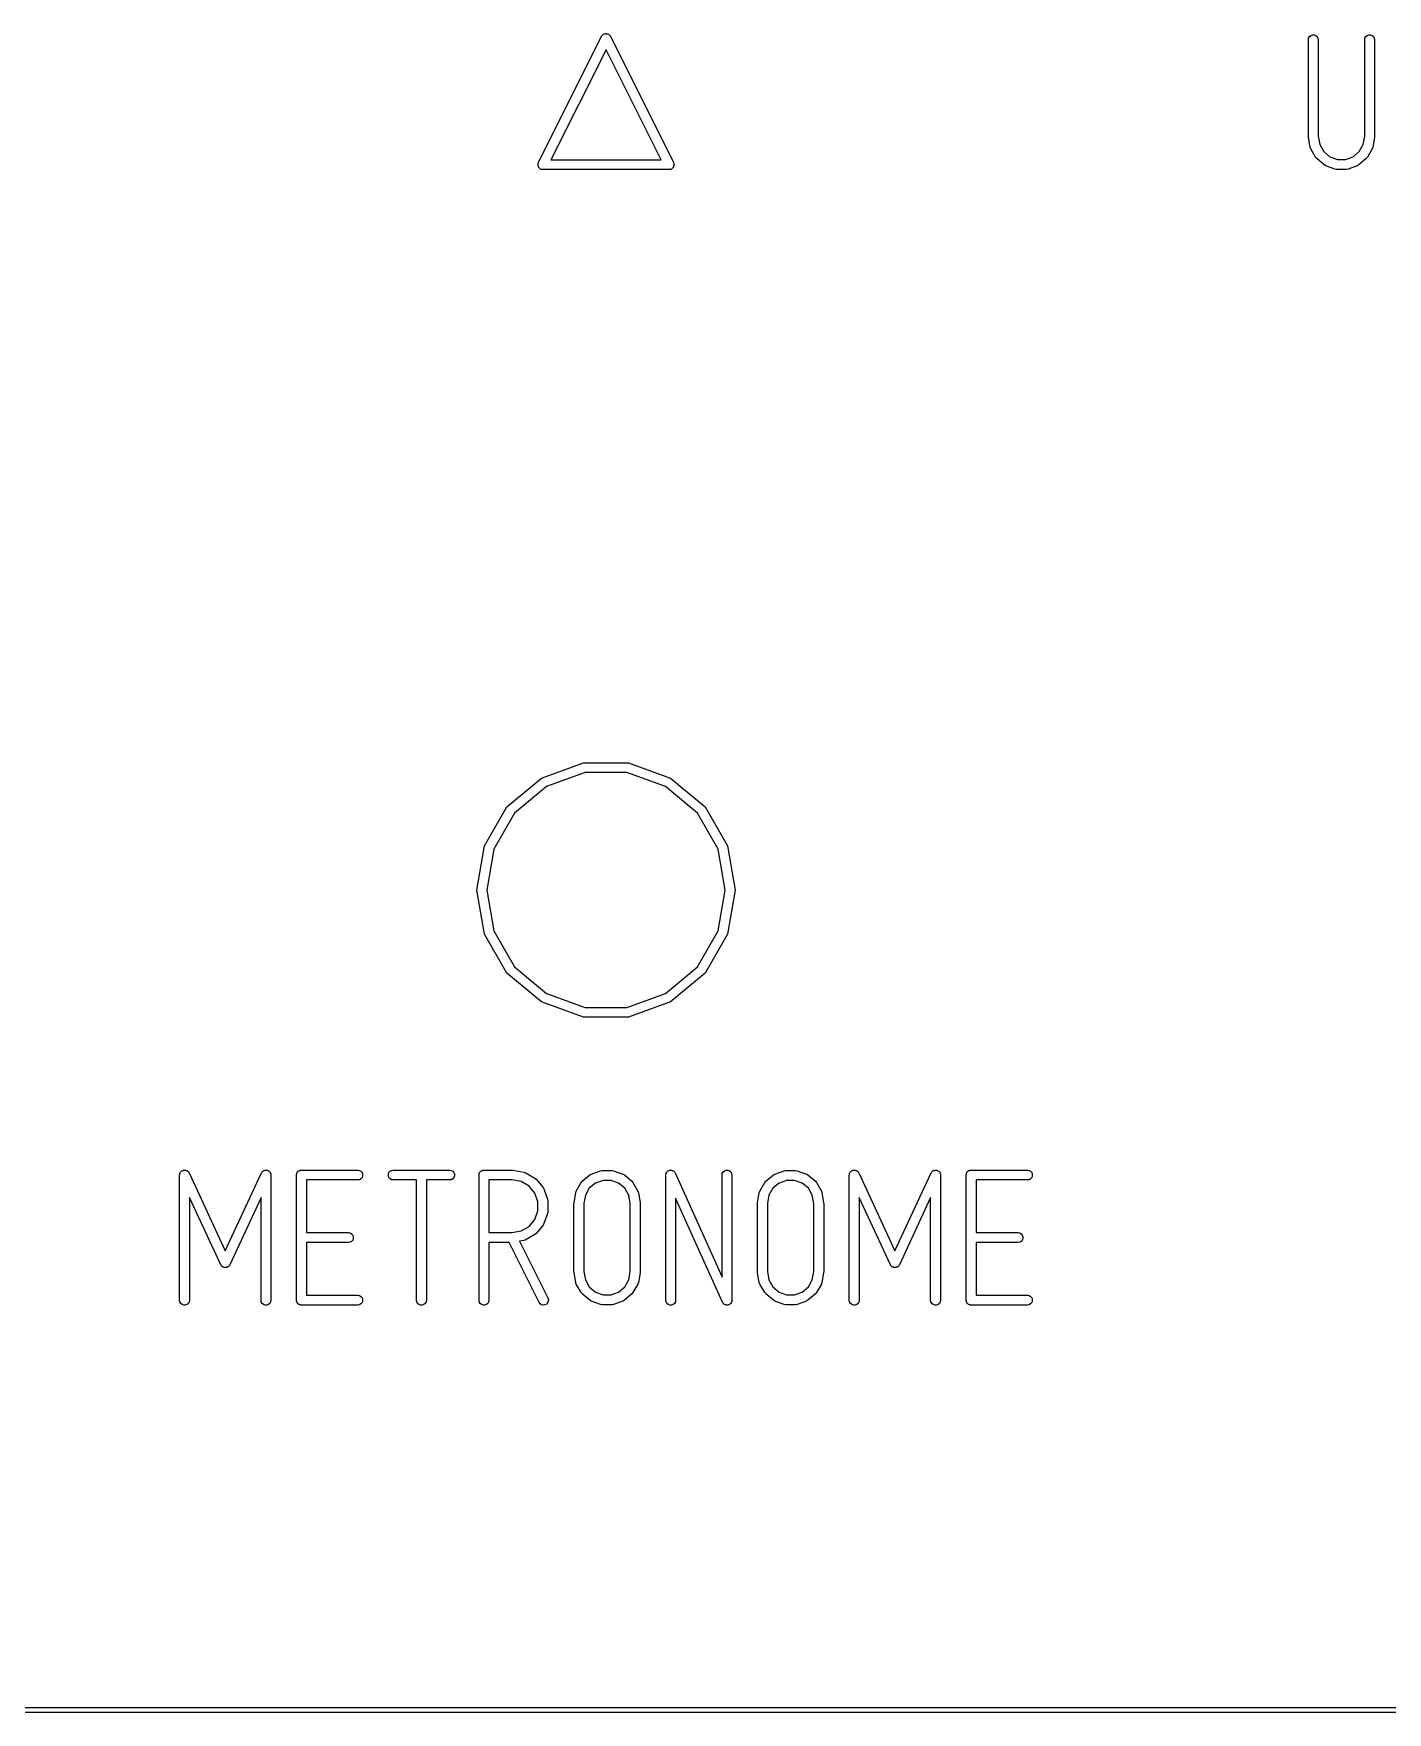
# Model space of a CAD drawing. Extents: x 10 to 493, y -203 to -71.
# Drawn here: x 328.83 to 356.09, y -203.25 to -169.44 of the extents above; entities that cross this region are included whole.
import ezdxf

# ---------------------------------------------------------------- set-up
doc = ezdxf.new("R2010")
doc.units = 0
doc.header["$MEASUREMENT"] = 0
doc.layers.add('BLACK', color=7, linetype='CONTINUOUS')

msp = doc.modelspace()

# ---------------------------------------------------------------- linework, layer by layer
at = {"layer": 'Black'}
for p, q in [((339.001, -172.04), (340.271, -169.5)), ((340.271, -169.5), (340.274, -169.495)), ((340.274, -169.495), (340.277, -169.49)), ((340.277, -169.49), (340.284, -169.482)), ((340.284, -169.482), (340.291, -169.472)), ((340.291, -169.472), (340.296, -169.469)), ((340.296, -169.469), (340.3, -169.465)), ((340.3, -169.465), (340.311, -169.46)), ((340.311, -169.46), (340.32, -169.453)), ((340.32, -169.453), (340.326, -169.452)), ((340.326, -169.452), (340.331, -169.449)), ((340.331, -169.449), (340.343, -169.448)), ((340.343, -169.448), (340.354, -169.445)), ((340.354, -169.445), (340.36, -169.446)), ((340.36, -169.446), (340.366, -169.445)), ((340.366, -169.445), (340.377, -169.448)), ((340.377, -169.448), (340.389, -169.449)), ((340.389, -169.449), (340.394, -169.452)), ((340.394, -169.452), (340.4, -169.453)), ((340.4, -169.453), (340.409, -169.46)), ((340.409, -169.46), (340.42, -169.465)), ((340.42, -169.465), (340.424, -169.469)), ((340.424, -169.469), (340.429, -169.472)), ((340.429, -169.472), (340.436, -169.482)), ((340.436, -169.482), (340.443, -169.49)), ((340.443, -169.49), (340.446, -169.495)), ((340.446, -169.495), (340.449, -169.5)), ((340.449, -169.5), (341.719, -172.04)), ((354.501, -169.569), (354.507, -169.535)), ((354.501, -171.522), (354.501, -169.569)), ((354.507, -169.535), (354.524, -169.505)), ((354.524, -169.505), (354.551, -169.482)), ((354.551, -169.482), (354.584, -169.471)), ((354.584, -169.471), (354.618, -169.471)), ((354.618, -169.471), (354.651, -169.482)), ((354.651, -169.482), (354.678, -169.505)), ((354.678, -169.505), (354.695, -169.535)), ((354.695, -169.535), (354.701, -169.569)), ((354.701, -169.569), (354.701, -171.513)), ((355.635, -169.569), (355.641, -169.535)), ((355.635, -171.513), (355.635, -169.569)), ((355.641, -169.535), (355.658, -169.505)), ((355.658, -169.505), (355.685, -169.482)), ((355.685, -169.482), (355.718, -169.471)), ((355.718, -169.471), (355.752, -169.471)), ((355.752, -169.471), (355.785, -169.482)), ((355.785, -169.482), (355.812, -169.505)), ((355.812, -169.505), (355.829, -169.535)), ((355.829, -169.535), (355.835, -169.569)), ((355.835, -169.569), (355.835, -171.522)), ((340.36, -169.769), (339.252, -171.985)), ((341.468, -171.985), (340.36, -169.769)), ((354.503, -171.531), (354.501, -171.522)), ((354.503, -171.539), (354.503, -171.531)), ((354.537, -171.733), (354.503, -171.539)), ((354.701, -171.513), (354.731, -171.681)), ((354.731, -171.681), (354.811, -171.821)), ((355.525, -171.821), (355.605, -171.681)), ((355.605, -171.681), (355.635, -171.513)), ((355.833, -171.539), (355.799, -171.733)), ((355.835, -171.522), (355.833, -171.531)), ((355.833, -171.531), (355.833, -171.539)), ((338.992, -172.068), (338.996, -172.054)), ((338.996, -172.054), (339.001, -172.04)), ((339.252, -171.985), (341.468, -171.985)), ((341.719, -172.04), (341.724, -172.054)), ((341.724, -172.054), (341.728, -172.068)), ((354.549, -171.766), (354.537, -171.733)), ((354.647, -171.936), (354.549, -171.766)), ((354.655, -171.945), (354.647, -171.936)), ((354.669, -171.963), (354.655, -171.945)), ((354.82, -172.09), (354.669, -171.963)), ((354.811, -171.821), (354.935, -171.925)), ((354.935, -171.925), (355.087, -171.98)), ((355.087, -171.98), (355.249, -171.98)), ((355.249, -171.98), (355.401, -171.925)), ((355.401, -171.925), (355.525, -171.821)), ((355.667, -171.963), (355.516, -172.09)), ((355.672, -171.957), (355.667, -171.963)), ((355.689, -171.936), (355.672, -171.957)), ((355.787, -171.766), (355.689, -171.936)), ((355.799, -171.733), (355.787, -171.766)), ((338.991, -172.074), (338.992, -172.071)), ((338.992, -172.088), (338.991, -172.074)), ((338.992, -172.071), (338.992, -172.068)), ((338.992, -172.102), (338.992, -172.088)), ((338.993, -172.105), (338.992, -172.102)), ((338.993, -172.108), (338.993, -172.105)), ((338.998, -172.121), (338.993, -172.108)), ((339.003, -172.135), (338.998, -172.121)), ((339.005, -172.137), (339.003, -172.135)), ((339.007, -172.14), (339.005, -172.137)), ((339.016, -172.151), (339.007, -172.14)), ((339.026, -172.162), (339.016, -172.151)), ((339.028, -172.163), (339.026, -172.162)), ((339.03, -172.165), (339.028, -172.163)), ((339.043, -172.172), (339.03, -172.165)), ((339.056, -172.179), (339.043, -172.172)), ((339.059, -172.179), (339.056, -172.179)), ((339.061, -172.181), (339.059, -172.179)), ((339.076, -172.182), (339.061, -172.181)), ((339.09, -172.185), (339.076, -172.182)), ((341.63, -172.185), (339.09, -172.185)), ((341.644, -172.182), (341.63, -172.185)), ((341.659, -172.181), (341.644, -172.182)), ((341.661, -172.179), (341.659, -172.181)), ((341.664, -172.179), (341.661, -172.179)), ((341.677, -172.172), (341.664, -172.179)), ((341.69, -172.165), (341.677, -172.172)), ((341.692, -172.163), (341.69, -172.165)), ((341.694, -172.162), (341.692, -172.163)), ((341.704, -172.151), (341.694, -172.162)), ((341.713, -172.14), (341.704, -172.151)), ((341.715, -172.137), (341.713, -172.14)), ((341.717, -172.135), (341.715, -172.137)), ((341.722, -172.121), (341.717, -172.135)), ((341.727, -172.108), (341.722, -172.121)), ((341.728, -172.102), (341.727, -172.105)), ((341.727, -172.105), (341.727, -172.108)), ((341.728, -172.068), (341.728, -172.071)), ((341.728, -172.071), (341.729, -172.074)), ((341.729, -172.074), (341.728, -172.088)), ((341.728, -172.088), (341.728, -172.102)), ((354.85, -172.107), (354.82, -172.09)), ((355.035, -172.174), (354.85, -172.107)), ((355.07, -172.18), (355.035, -172.174)), ((355.266, -172.18), (355.07, -172.18)), ((355.301, -172.174), (355.266, -172.18)), ((355.486, -172.107), (355.301, -172.174)), ((355.499, -172.099), (355.486, -172.107)), ((355.516, -172.09), (355.499, -172.099)), ((339.059, -184.436), (339.908, -184.127)), ((339.908, -184.127), (340.812, -184.127)), ((340.812, -184.127), (341.661, -184.436)), ((338.366, -185.017), (339.059, -184.436)), ((339.943, -184.324), (339.159, -184.609)), ((340.777, -184.324), (339.943, -184.324)), ((341.561, -184.609), (340.777, -184.324)), ((341.661, -184.436), (342.354, -185.017)), ((339.159, -184.609), (338.52, -185.146)), ((342.2, -185.146), (341.561, -184.609)), ((337.915, -185.8), (338.366, -185.017)), ((338.52, -185.146), (338.102, -185.868)), ((342.618, -185.868), (342.2, -185.146)), ((342.354, -185.017), (342.805, -185.8)), ((337.758, -186.69), (337.915, -185.8)), ((338.102, -185.868), (337.958, -186.69)), ((342.762, -186.69), (342.618, -185.868)), ((342.805, -185.8), (342.962, -186.69)), ((337.915, -187.58), (337.758, -186.69)), ((337.958, -186.69), (338.102, -187.512)), ((342.618, -187.512), (342.762, -186.69)), ((342.962, -186.69), (342.805, -187.58)), ((338.366, -188.363), (337.915, -187.58)), ((338.102, -187.512), (338.52, -188.234)), ((342.2, -188.234), (342.618, -187.512)), ((342.805, -187.58), (342.354, -188.363)), ((338.52, -188.234), (339.159, -188.771)), ((341.561, -188.771), (342.2, -188.234)), ((339.059, -188.944), (338.366, -188.363)), ((342.354, -188.363), (341.661, -188.944)), ((339.908, -189.253), (339.059, -188.944)), ((339.159, -188.771), (339.943, -189.056)), ((340.777, -189.056), (341.561, -188.771)), ((341.661, -188.944), (340.812, -189.253)), ((340.812, -189.253), (339.908, -189.253)), ((339.943, -189.056), (340.777, -189.056)), ((331.809, -192.356), (331.819, -192.347)), ((331.819, -192.347), (331.823, -192.345)), ((331.823, -192.345), (331.826, -192.342)), ((331.826, -192.342), (331.838, -192.338)), ((331.838, -192.338), (331.85, -192.332)), ((331.85, -192.332), (331.855, -192.332)), ((331.855, -192.332), (331.859, -192.331)), ((331.859, -192.331), (331.872, -192.331)), ((331.872, -192.331), (331.885, -192.329)), ((331.885, -192.329), (331.889, -192.331)), ((331.889, -192.331), (331.893, -192.331)), ((331.893, -192.331), (331.906, -192.335)), ((331.906, -192.335), (331.918, -192.338)), ((331.918, -192.338), (331.922, -192.341)), ((331.922, -192.341), (331.926, -192.342)), ((331.926, -192.342), (331.936, -192.351)), ((333.454, -192.351), (333.464, -192.342)), ((333.464, -192.342), (333.468, -192.341)), ((333.468, -192.341), (333.472, -192.338)), ((333.472, -192.338), (333.484, -192.335)), ((333.484, -192.335), (333.497, -192.331)), ((333.497, -192.331), (333.501, -192.331)), ((333.501, -192.331), (333.505, -192.329)), ((333.505, -192.329), (333.518, -192.331)), ((333.518, -192.331), (333.531, -192.331)), ((333.531, -192.331), (333.535, -192.332)), ((333.535, -192.332), (333.54, -192.332)), ((333.54, -192.332), (333.552, -192.338)), ((333.552, -192.338), (333.564, -192.342)), ((333.564, -192.342), (333.567, -192.345)), ((333.567, -192.345), (333.571, -192.347)), ((333.571, -192.347), (333.581, -192.356)), ((334.164, -192.352), (334.171, -192.348)), ((334.171, -192.348), (334.178, -192.342)), ((334.178, -192.342), (334.186, -192.339)), ((334.186, -192.339), (334.194, -192.335)), ((334.194, -192.335), (334.202, -192.334)), ((334.202, -192.334), (334.211, -192.331)), ((334.211, -192.331), (334.219, -192.331)), ((334.219, -192.331), (334.228, -192.329)), ((334.228, -192.329), (335.362, -192.329)), ((335.362, -192.329), (335.396, -192.335)), ((335.396, -192.335), (335.426, -192.352)), ((336.012, -192.352), (336.042, -192.335)), ((336.042, -192.335), (336.076, -192.329)), ((336.076, -192.329), (337.21, -192.329)), ((337.21, -192.329), (337.244, -192.335)), ((337.244, -192.335), (337.274, -192.352)), ((337.839, -192.352), (337.846, -192.348)), ((337.846, -192.348), (337.853, -192.342)), ((337.853, -192.342), (337.861, -192.339)), ((337.861, -192.339), (337.869, -192.335)), ((337.869, -192.335), (337.877, -192.334)), ((337.877, -192.334), (337.886, -192.331)), ((337.886, -192.331), (337.894, -192.331)), ((337.894, -192.331), (337.903, -192.329)), ((337.903, -192.329), (338.47, -192.329)), ((338.47, -192.329), (338.479, -192.331)), ((338.479, -192.331), (338.487, -192.331)), ((338.487, -192.331), (338.703, -192.369)), ((340.063, -192.411), (340.248, -192.344)), ((340.248, -192.344), (340.283, -192.338)), ((340.283, -192.338), (340.479, -192.338)), ((340.479, -192.338), (340.514, -192.344)), ((340.514, -192.344), (340.699, -192.411)), ((341.596, -192.356), (341.606, -192.346)), ((341.606, -192.346), (341.609, -192.345)), ((341.609, -192.345), (341.612, -192.342)), ((341.612, -192.342), (341.625, -192.338)), ((341.625, -192.338), (341.637, -192.332)), ((341.637, -192.332), (341.641, -192.332)), ((341.641, -192.332), (341.645, -192.331)), ((341.645, -192.331), (341.658, -192.331)), ((341.658, -192.331), (341.672, -192.33)), ((341.672, -192.33), (341.676, -192.331)), ((341.676, -192.331), (341.679, -192.331)), ((341.679, -192.331), (341.692, -192.335)), ((341.692, -192.335), (341.705, -192.339)), ((341.705, -192.339), (341.708, -192.341)), ((341.708, -192.341), (341.712, -192.342)), ((341.712, -192.342), (341.723, -192.351)), ((342.719, -192.365), (342.746, -192.342)), ((342.746, -192.342), (342.779, -192.331)), ((342.779, -192.331), (342.813, -192.331)), ((342.813, -192.331), (342.846, -192.342)), ((342.846, -192.342), (342.873, -192.365)), ((343.759, -192.411), (343.944, -192.344)), ((343.944, -192.344), (343.979, -192.338)), ((343.979, -192.338), (344.175, -192.338)), ((344.175, -192.338), (344.21, -192.344)), ((344.21, -192.344), (344.395, -192.411)), ((345.291, -192.356), (345.301, -192.347)), ((345.301, -192.347), (345.305, -192.345)), ((345.305, -192.345), (345.308, -192.342)), ((345.308, -192.342), (345.32, -192.338)), ((345.32, -192.338), (345.332, -192.332)), ((345.332, -192.332), (345.337, -192.332)), ((345.337, -192.332), (345.341, -192.331)), ((345.341, -192.331), (345.354, -192.331)), ((345.354, -192.331), (345.367, -192.329)), ((345.367, -192.329), (345.371, -192.331)), ((345.371, -192.331), (345.375, -192.331)), ((345.375, -192.331), (345.388, -192.335)), ((345.388, -192.335), (345.4, -192.338)), ((345.4, -192.338), (345.404, -192.341)), ((345.404, -192.341), (345.408, -192.342)), ((345.408, -192.342), (345.418, -192.351)), ((346.936, -192.351), (346.946, -192.342)), ((346.946, -192.342), (346.95, -192.341)), ((346.95, -192.341), (346.954, -192.338)), ((346.954, -192.338), (346.966, -192.335)), ((346.966, -192.335), (346.979, -192.331)), ((346.979, -192.331), (346.983, -192.331)), ((346.983, -192.331), (346.987, -192.329)), ((346.987, -192.329), (347, -192.331)), ((347, -192.331), (347.013, -192.331)), ((347.013, -192.331), (347.017, -192.332)), ((347.017, -192.332), (347.022, -192.332)), ((347.022, -192.332), (347.034, -192.338)), ((347.034, -192.338), (347.046, -192.342)), ((347.046, -192.342), (347.049, -192.345)), ((347.049, -192.345), (347.053, -192.347)), ((347.053, -192.347), (347.063, -192.356)), ((347.646, -192.352), (347.653, -192.348)), ((347.653, -192.348), (347.66, -192.342)), ((347.66, -192.342), (347.668, -192.339)), ((347.668, -192.339), (347.676, -192.335)), ((347.676, -192.335), (347.684, -192.334)), ((347.684, -192.334), (347.693, -192.331)), ((347.693, -192.331), (347.701, -192.331)), ((347.701, -192.331), (347.71, -192.329)), ((347.71, -192.329), (348.844, -192.329)), ((348.844, -192.329), (348.878, -192.335)), ((348.878, -192.335), (348.908, -192.352)), ((331.776, -192.429), (331.778, -192.416)), ((331.776, -194.949), (331.776, -192.429)), ((331.778, -192.416), (331.779, -192.403)), ((331.779, -192.403), (331.781, -192.399)), ((331.781, -192.399), (331.782, -192.395)), ((331.782, -192.395), (331.789, -192.383)), ((331.789, -192.383), (331.794, -192.372)), ((331.794, -192.372), (331.797, -192.368)), ((331.797, -192.368), (331.799, -192.365)), ((331.799, -192.365), (331.809, -192.356)), ((331.936, -192.351), (331.947, -192.358)), ((331.947, -192.358), (331.949, -192.362)), ((331.949, -192.362), (331.953, -192.365)), ((331.953, -192.365), (331.959, -192.376)), ((331.959, -192.376), (331.967, -192.387)), ((331.967, -192.387), (332.695, -193.956)), ((332.695, -193.956), (333.423, -192.387)), ((333.423, -192.387), (333.431, -192.376)), ((333.431, -192.376), (333.437, -192.365)), ((333.437, -192.365), (333.441, -192.362)), ((333.441, -192.362), (333.443, -192.358)), ((333.443, -192.358), (333.454, -192.351)), ((333.581, -192.356), (333.591, -192.365)), ((333.591, -192.365), (333.593, -192.368)), ((333.593, -192.368), (333.596, -192.372)), ((333.596, -192.372), (333.601, -192.383)), ((333.601, -192.383), (333.608, -192.395)), ((333.608, -192.395), (333.609, -192.399)), ((333.609, -192.399), (333.611, -192.403)), ((333.611, -192.403), (333.612, -192.416)), ((333.612, -192.416), (333.614, -192.429)), ((333.614, -192.429), (333.614, -194.949)), ((334.128, -192.429), (334.13, -192.42)), ((334.128, -194.949), (334.128, -192.429)), ((334.13, -192.412), (334.133, -192.403)), ((334.13, -192.42), (334.13, -192.412)), ((334.133, -192.403), (334.134, -192.395)), ((334.134, -192.395), (334.138, -192.387)), ((334.138, -192.387), (334.141, -192.379)), ((334.141, -192.379), (334.147, -192.372)), ((334.147, -192.372), (334.151, -192.365)), ((334.151, -192.365), (334.158, -192.359)), ((334.158, -192.359), (334.164, -192.352)), ((335.362, -192.529), (334.328, -192.529)), ((334.328, -192.529), (334.328, -193.589)), ((335.396, -192.523), (335.362, -192.529)), ((335.426, -192.506), (335.396, -192.523)), ((335.426, -192.352), (335.449, -192.379)), ((335.449, -192.479), (335.426, -192.506)), ((335.449, -192.379), (335.46, -192.412)), ((335.46, -192.446), (335.449, -192.479)), ((335.46, -192.412), (335.46, -192.446)), ((335.978, -192.412), (335.989, -192.379)), ((335.978, -192.446), (335.978, -192.412)), ((335.989, -192.479), (335.978, -192.446)), ((335.989, -192.379), (336.012, -192.352)), ((336.012, -192.506), (335.989, -192.479)), ((336.042, -192.523), (336.012, -192.506)), ((336.076, -192.529), (336.042, -192.523)), ((336.543, -192.529), (336.076, -192.529)), ((336.543, -194.949), (336.543, -192.529)), ((337.21, -192.529), (336.743, -192.529)), ((336.743, -192.529), (336.743, -194.949)), ((337.244, -192.523), (337.21, -192.529)), ((337.274, -192.506), (337.244, -192.523)), ((337.274, -192.352), (337.297, -192.379)), ((337.297, -192.479), (337.274, -192.506)), ((337.297, -192.379), (337.308, -192.412)), ((337.308, -192.446), (337.297, -192.479)), ((337.308, -192.412), (337.308, -192.446)), ((337.803, -192.429), (337.805, -192.42)), ((337.803, -194.949), (337.803, -192.429)), ((337.805, -192.412), (337.808, -192.403)), ((337.805, -192.42), (337.805, -192.412)), ((337.808, -192.403), (337.809, -192.395)), ((337.809, -192.395), (337.813, -192.387)), ((337.813, -192.387), (337.816, -192.379)), ((337.816, -192.379), (337.822, -192.372)), ((337.822, -192.372), (337.826, -192.365)), ((337.826, -192.365), (337.833, -192.359)), ((337.833, -192.359), (337.839, -192.352)), ((338.003, -192.529), (338.003, -193.589)), ((338.461, -192.529), (338.003, -192.529)), ((338.651, -192.562), (338.461, -192.529)), ((338.81, -192.654), (338.651, -192.562)), ((338.703, -192.369), (338.735, -192.38)), ((338.735, -192.38), (338.925, -192.49)), ((338.928, -192.795), (338.81, -192.654)), ((338.925, -192.49), (338.952, -192.512)), ((338.952, -192.512), (339.092, -192.68)), ((339.092, -192.68), (339.109, -192.708)), ((339.762, -192.752), (339.86, -192.582)), ((339.86, -192.582), (339.876, -192.562)), ((339.876, -192.562), (339.882, -192.555)), ((339.882, -192.555), (340.033, -192.428)), ((340.148, -192.593), (340.024, -192.697)), ((340.033, -192.428), (340.063, -192.411)), ((340.3, -192.538), (340.148, -192.593)), ((340.462, -192.538), (340.3, -192.538)), ((340.614, -192.593), (340.462, -192.538)), ((340.738, -192.697), (340.614, -192.593)), ((340.699, -192.411), (340.705, -192.415)), ((340.705, -192.415), (340.729, -192.428)), ((340.729, -192.428), (340.88, -192.555)), ((340.88, -192.555), (340.88, -192.555)), ((340.88, -192.555), (340.902, -192.582)), ((340.902, -192.582), (341, -192.752)), ((341.562, -192.429), (341.564, -192.415)), ((341.562, -194.949), (341.562, -192.429)), ((341.564, -192.415), (341.566, -192.402)), ((341.566, -192.402), (341.567, -192.398)), ((341.567, -192.398), (341.568, -192.395)), ((341.568, -192.395), (341.575, -192.383)), ((341.575, -192.383), (341.581, -192.371)), ((341.581, -192.371), (341.584, -192.368)), ((341.584, -192.368), (341.585, -192.365)), ((341.585, -192.365), (341.596, -192.356)), ((341.723, -192.351), (341.734, -192.359)), ((341.734, -192.359), (341.736, -192.362)), ((341.736, -192.362), (341.739, -192.365)), ((341.739, -192.365), (341.745, -192.377)), ((341.745, -192.377), (341.753, -192.388)), ((341.753, -192.388), (342.696, -194.483)), ((342.696, -192.429), (342.702, -192.395)), ((342.696, -194.483), (342.696, -192.429)), ((342.702, -192.395), (342.719, -192.365)), ((342.873, -192.365), (342.89, -192.395)), ((342.89, -192.395), (342.896, -192.429)), ((342.896, -192.429), (342.896, -194.949)), ((343.458, -192.752), (343.556, -192.582)), ((343.556, -192.582), (343.572, -192.562)), ((343.572, -192.562), (343.578, -192.555)), ((343.578, -192.555), (343.729, -192.428)), ((343.844, -192.593), (343.72, -192.697)), ((343.729, -192.428), (343.759, -192.411)), ((343.996, -192.538), (343.844, -192.593)), ((344.158, -192.538), (343.996, -192.538)), ((344.31, -192.593), (344.158, -192.538)), ((344.434, -192.697), (344.31, -192.593)), ((344.395, -192.411), (344.401, -192.415)), ((344.401, -192.415), (344.425, -192.428)), ((344.425, -192.428), (344.576, -192.555)), ((344.576, -192.555), (344.576, -192.555)), ((344.576, -192.555), (344.598, -192.582)), ((344.598, -192.582), (344.696, -192.752)), ((345.258, -192.429), (345.26, -192.416)), ((345.258, -194.949), (345.258, -192.429)), ((345.26, -192.416), (345.261, -192.403)), ((345.261, -192.403), (345.263, -192.399)), ((345.263, -192.399), (345.264, -192.395)), ((345.264, -192.395), (345.271, -192.383)), ((345.271, -192.383), (345.276, -192.372)), ((345.276, -192.372), (345.279, -192.368)), ((345.279, -192.368), (345.281, -192.365)), ((345.281, -192.365), (345.291, -192.356)), ((345.418, -192.351), (345.429, -192.358)), ((345.429, -192.358), (345.431, -192.362)), ((345.431, -192.362), (345.435, -192.365)), ((345.435, -192.365), (345.441, -192.376)), ((345.441, -192.376), (345.449, -192.387)), ((345.449, -192.387), (346.177, -193.956)), ((346.177, -193.956), (346.905, -192.387)), ((346.905, -192.387), (346.913, -192.376)), ((346.913, -192.376), (346.919, -192.365)), ((346.919, -192.365), (346.923, -192.362)), ((346.923, -192.362), (346.925, -192.358)), ((346.925, -192.358), (346.936, -192.351)), ((347.063, -192.356), (347.073, -192.365)), ((347.073, -192.365), (347.075, -192.368)), ((347.075, -192.368), (347.078, -192.372)), ((347.078, -192.372), (347.083, -192.383)), ((347.083, -192.383), (347.09, -192.395)), ((347.09, -192.395), (347.091, -192.399)), ((347.091, -192.399), (347.093, -192.403)), ((347.093, -192.403), (347.094, -192.416)), ((347.094, -192.416), (347.096, -192.429)), ((347.096, -192.429), (347.096, -194.949)), ((347.61, -192.429), (347.612, -192.42)), ((347.61, -194.949), (347.61, -192.429)), ((347.612, -192.412), (347.615, -192.403)), ((347.612, -192.42), (347.612, -192.412)), ((347.615, -192.403), (347.616, -192.395)), ((347.616, -192.395), (347.62, -192.387)), ((347.62, -192.387), (347.623, -192.379)), ((347.623, -192.379), (347.629, -192.372)), ((347.629, -192.372), (347.633, -192.365)), ((347.633, -192.365), (347.64, -192.359)), ((347.64, -192.359), (347.646, -192.352)), ((348.844, -192.529), (347.81, -192.529)), ((347.81, -192.529), (347.81, -193.589)), ((348.878, -192.523), (348.844, -192.529)), ((348.908, -192.506), (348.878, -192.523)), ((348.908, -192.352), (348.931, -192.379)), ((348.931, -192.479), (348.908, -192.506)), ((348.931, -192.379), (348.942, -192.412)), ((348.942, -192.446), (348.931, -192.479)), ((348.942, -192.412), (348.942, -192.446)), ((332.604, -194.235), (331.976, -192.882)), ((331.976, -192.882), (331.976, -194.949)), ((333.414, -192.882), (332.786, -194.235)), ((333.414, -194.949), (333.414, -192.882)), ((338.99, -192.967), (338.928, -192.795)), ((338.99, -193.151), (338.99, -192.967)), ((339.109, -192.708), (339.11, -192.71)), ((339.11, -192.71), (339.184, -192.915)), ((339.184, -192.915), (339.19, -192.95)), ((339.19, -192.95), (339.19, -193.168)), ((339.714, -192.996), (339.716, -192.987)), ((339.714, -194.382), (339.714, -192.996)), ((339.716, -192.979), (339.75, -192.785)), ((339.716, -192.987), (339.716, -192.979)), ((339.75, -192.785), (339.754, -192.774)), ((339.754, -192.774), (339.762, -192.752)), ((339.944, -192.837), (339.914, -193.005)), ((339.914, -193.005), (339.914, -194.373)), ((340.024, -192.697), (339.944, -192.837)), ((340.818, -192.837), (340.738, -192.697)), ((340.848, -193.005), (340.818, -192.837)), ((340.848, -194.373), (340.848, -193.005)), ((341, -192.752), (341.008, -192.774)), ((341.008, -192.774), (341.012, -192.785)), ((341.012, -192.785), (341.046, -192.979)), ((341.046, -192.979), (341.046, -192.987)), ((341.046, -192.987), (341.048, -192.996)), ((341.048, -192.996), (341.048, -194.382)), ((342.705, -194.99), (341.762, -192.895)), ((341.762, -192.895), (341.762, -194.949)), ((343.41, -192.996), (343.412, -192.987)), ((343.41, -194.382), (343.41, -192.996)), ((343.412, -192.979), (343.446, -192.785)), ((343.412, -192.987), (343.412, -192.979)), ((343.446, -192.785), (343.45, -192.774)), ((343.45, -192.774), (343.458, -192.752)), ((343.64, -192.837), (343.61, -193.005)), ((343.61, -193.005), (343.61, -194.373)), ((343.72, -192.697), (343.64, -192.837)), ((344.514, -192.837), (344.434, -192.697)), ((344.544, -193.005), (344.514, -192.837)), ((344.544, -194.373), (344.544, -193.005)), ((344.696, -192.752), (344.704, -192.774)), ((344.704, -192.774), (344.708, -192.785)), ((344.708, -192.785), (344.742, -192.979)), ((344.742, -192.979), (344.742, -192.987)), ((344.742, -192.987), (344.744, -192.996)), ((344.744, -192.996), (344.744, -194.382)), ((346.086, -194.235), (345.458, -192.882)), ((345.458, -192.882), (345.458, -194.949)), ((346.896, -192.882), (346.268, -194.235)), ((346.896, -194.949), (346.896, -192.882)), ((338.81, -193.464), (338.928, -193.323)), ((338.928, -193.323), (338.99, -193.151)), ((339.184, -193.203), (339.11, -193.408)), ((339.19, -193.168), (339.184, -193.203)), ((334.328, -193.589), (335.173, -193.589)), ((335.173, -193.589), (335.207, -193.595)), ((335.207, -193.595), (335.237, -193.612)), ((335.237, -193.612), (335.26, -193.639)), ((335.26, -193.639), (335.271, -193.672)), ((335.271, -193.672), (335.271, -193.706)), ((338.003, -193.589), (338.461, -193.589)), ((338.461, -193.589), (338.651, -193.556)), ((338.651, -193.556), (338.81, -193.464)), ((338.925, -193.628), (338.735, -193.738)), ((338.952, -193.606), (338.925, -193.628)), ((339.092, -193.438), (338.952, -193.606)), ((339.11, -193.408), (339.092, -193.438)), ((347.81, -193.589), (348.655, -193.589)), ((348.655, -193.589), (348.689, -193.595)), ((348.689, -193.595), (348.719, -193.612)), ((348.719, -193.612), (348.742, -193.639)), ((348.742, -193.639), (348.753, -193.672)), ((348.753, -193.672), (348.753, -193.706)), ((335.173, -193.789), (334.328, -193.789)), ((334.328, -193.789), (334.328, -194.849)), ((335.207, -193.783), (335.173, -193.789)), ((335.237, -193.766), (335.207, -193.783)), ((335.26, -193.739), (335.237, -193.766)), ((335.271, -193.706), (335.26, -193.739)), ((338.408, -193.789), (338.003, -193.789)), ((338.003, -193.789), (338.003, -194.949)), ((339.011, -194.994), (338.408, -193.789)), ((338.703, -193.749), (338.619, -193.764)), ((338.619, -193.764), (339.189, -194.904)), ((338.735, -193.738), (338.703, -193.749)), ((348.655, -193.789), (347.81, -193.789)), ((347.81, -193.789), (347.81, -194.849)), ((348.689, -193.783), (348.655, -193.789)), ((348.719, -193.766), (348.689, -193.783)), ((348.742, -193.739), (348.719, -193.766)), ((348.753, -193.706), (348.742, -193.739)), ((332.609, -194.242), (332.604, -194.235)), ((332.613, -194.25), (332.609, -194.242)), ((332.619, -194.257), (332.613, -194.25)), ((332.624, -194.264), (332.619, -194.257)), ((332.631, -194.269), (332.624, -194.264)), ((332.638, -194.275), (332.631, -194.269)), ((332.646, -194.279), (332.638, -194.275)), ((332.653, -194.284), (332.646, -194.279)), ((332.661, -194.286), (332.653, -194.284)), ((332.669, -194.29), (332.661, -194.286)), ((332.678, -194.29), (332.669, -194.29)), ((332.686, -194.293), (332.678, -194.29)), ((332.695, -194.292), (332.686, -194.293)), ((332.704, -194.293), (332.695, -194.292)), ((332.712, -194.29), (332.704, -194.293)), ((332.721, -194.29), (332.712, -194.29)), ((332.729, -194.286), (332.721, -194.29)), ((332.737, -194.284), (332.729, -194.286)), ((332.744, -194.279), (332.737, -194.284)), ((332.752, -194.275), (332.744, -194.279)), ((332.759, -194.269), (332.752, -194.275)), ((332.766, -194.264), (332.759, -194.269)), ((332.771, -194.257), (332.766, -194.264)), ((332.777, -194.25), (332.771, -194.257)), ((332.781, -194.242), (332.777, -194.25)), ((332.786, -194.235), (332.781, -194.242)), ((339.914, -194.373), (339.944, -194.541)), ((340.818, -194.541), (340.848, -194.373)), ((343.61, -194.373), (343.64, -194.541)), ((344.514, -194.541), (344.544, -194.373)), ((346.091, -194.242), (346.086, -194.235)), ((346.095, -194.25), (346.091, -194.242)), ((346.101, -194.257), (346.095, -194.25)), ((346.106, -194.264), (346.101, -194.257)), ((346.113, -194.269), (346.106, -194.264)), ((346.12, -194.275), (346.113, -194.269)), ((346.128, -194.279), (346.12, -194.275)), ((346.135, -194.284), (346.128, -194.279)), ((346.143, -194.286), (346.135, -194.284)), ((346.151, -194.29), (346.143, -194.286)), ((346.16, -194.29), (346.151, -194.29)), ((346.168, -194.293), (346.16, -194.29)), ((346.177, -194.292), (346.168, -194.293)), ((346.186, -194.293), (346.177, -194.292)), ((346.194, -194.29), (346.186, -194.293)), ((346.203, -194.29), (346.194, -194.29)), ((346.211, -194.286), (346.203, -194.29)), ((346.219, -194.284), (346.211, -194.286)), ((346.226, -194.279), (346.219, -194.284)), ((346.234, -194.275), (346.226, -194.279)), ((346.241, -194.269), (346.234, -194.275)), ((346.248, -194.264), (346.241, -194.269)), ((346.253, -194.257), (346.248, -194.264)), ((346.259, -194.25), (346.253, -194.257)), ((346.263, -194.242), (346.259, -194.25)), ((346.268, -194.235), (346.263, -194.242)), ((339.716, -194.391), (339.714, -194.382)), ((339.716, -194.399), (339.716, -194.391)), ((339.75, -194.593), (339.716, -194.399)), ((339.762, -194.626), (339.75, -194.593)), ((339.86, -194.796), (339.762, -194.626)), ((339.944, -194.541), (340.024, -194.681)), ((340.024, -194.681), (340.148, -194.785)), ((340.614, -194.785), (340.738, -194.681)), ((340.738, -194.681), (340.818, -194.541)), ((341, -194.626), (340.902, -194.796)), ((341.012, -194.593), (341, -194.626)), ((341.046, -194.399), (341.012, -194.593)), ((341.048, -194.382), (341.046, -194.391)), ((341.046, -194.391), (341.046, -194.399)), ((343.412, -194.391), (343.41, -194.382)), ((343.412, -194.399), (343.412, -194.391)), ((343.446, -194.593), (343.412, -194.399)), ((343.458, -194.626), (343.446, -194.593)), ((343.556, -194.796), (343.458, -194.626)), ((343.64, -194.541), (343.72, -194.681)), ((343.72, -194.681), (343.844, -194.785)), ((344.31, -194.785), (344.434, -194.681)), ((344.434, -194.681), (344.514, -194.541)), ((344.696, -194.626), (344.598, -194.796)), ((344.708, -194.593), (344.696, -194.626)), ((344.742, -194.399), (344.708, -194.593)), ((344.744, -194.382), (344.742, -194.391)), ((344.742, -194.391), (344.742, -194.399)), ((331.782, -194.983), (331.776, -194.949)), ((331.799, -195.013), (331.782, -194.983)), ((331.826, -195.036), (331.799, -195.013)), ((331.859, -195.047), (331.826, -195.036)), ((331.893, -195.047), (331.859, -195.047)), ((331.926, -195.036), (331.893, -195.047)), ((331.953, -195.013), (331.926, -195.036)), ((331.97, -194.983), (331.953, -195.013)), ((331.976, -194.949), (331.97, -194.983)), ((333.42, -194.983), (333.414, -194.949)), ((333.437, -195.013), (333.42, -194.983)), ((333.464, -195.036), (333.437, -195.013)), ((333.497, -195.047), (333.464, -195.036)), ((333.531, -195.047), (333.497, -195.047)), ((333.564, -195.036), (333.531, -195.047)), ((333.591, -195.013), (333.564, -195.036)), ((333.608, -194.983), (333.591, -195.013)), ((333.614, -194.949), (333.608, -194.983)), ((334.13, -194.958), (334.128, -194.949)), ((334.13, -194.966), (334.13, -194.958)), ((334.133, -194.975), (334.13, -194.966)), ((334.134, -194.983), (334.133, -194.975)), ((334.138, -194.991), (334.134, -194.983)), ((334.141, -194.999), (334.138, -194.991)), ((334.147, -195.006), (334.141, -194.999)), ((334.151, -195.013), (334.147, -195.006)), ((334.158, -195.019), (334.151, -195.013)), ((334.164, -195.026), (334.158, -195.019)), ((334.171, -195.03), (334.164, -195.026)), ((334.178, -195.036), (334.171, -195.03)), ((334.186, -195.039), (334.178, -195.036)), ((334.194, -195.043), (334.186, -195.039)), ((334.202, -195.044), (334.194, -195.043)), ((334.211, -195.047), (334.202, -195.044)), ((334.219, -195.047), (334.211, -195.047)), ((334.228, -195.049), (334.219, -195.047)), ((335.362, -195.049), (334.228, -195.049)), ((334.328, -194.849), (335.362, -194.849)), ((335.362, -194.849), (335.396, -194.855)), ((335.396, -195.043), (335.362, -195.049)), ((335.396, -194.855), (335.426, -194.872)), ((335.426, -195.026), (335.396, -195.043)), ((335.426, -194.872), (335.449, -194.899)), ((335.449, -194.999), (335.426, -195.026)), ((335.449, -194.899), (335.46, -194.932)), ((335.46, -194.966), (335.449, -194.999)), ((335.46, -194.932), (335.46, -194.966)), ((336.549, -194.983), (336.543, -194.949)), ((336.566, -195.013), (336.549, -194.983)), ((336.593, -195.036), (336.566, -195.013)), ((336.626, -195.047), (336.593, -195.036)), ((336.66, -195.047), (336.626, -195.047)), ((336.693, -195.036), (336.66, -195.047)), ((336.72, -195.013), (336.693, -195.036)), ((336.737, -194.983), (336.72, -195.013)), ((336.743, -194.949), (336.737, -194.983)), ((337.809, -194.983), (337.803, -194.949)), ((337.826, -195.013), (337.809, -194.983)), ((337.853, -195.036), (337.826, -195.013)), ((337.886, -195.047), (337.853, -195.036)), ((337.92, -195.047), (337.886, -195.047)), ((337.953, -195.036), (337.92, -195.047)), ((337.98, -195.013), (337.953, -195.036)), ((337.997, -194.983), (337.98, -195.013)), ((338.003, -194.949), (337.997, -194.983)), ((339.031, -195.022), (339.011, -194.994)), ((339.06, -195.041), (339.031, -195.022)), ((339.094, -195.049), (339.06, -195.041)), ((339.129, -195.045), (339.094, -195.049)), ((339.16, -195.029), (339.129, -195.045)), ((339.183, -195.004), (339.16, -195.029)), ((339.197, -194.972), (339.183, -195.004)), ((339.189, -194.904), (339.199, -194.938)), ((339.199, -194.938), (339.197, -194.972)), ((339.872, -194.811), (339.86, -194.796)), ((339.882, -194.823), (339.872, -194.811)), ((340.033, -194.95), (339.882, -194.823)), ((340.063, -194.967), (340.033, -194.95)), ((340.248, -195.034), (340.063, -194.967)), ((340.148, -194.785), (340.3, -194.84)), ((340.283, -195.04), (340.248, -195.034)), ((340.479, -195.04), (340.283, -195.04)), ((340.3, -194.84), (340.462, -194.84)), ((340.462, -194.84), (340.614, -194.785)), ((340.514, -195.034), (340.479, -195.04)), ((340.699, -194.967), (340.514, -195.034)), ((340.71, -194.961), (340.699, -194.967)), ((340.729, -194.95), (340.71, -194.961)), ((340.88, -194.823), (340.729, -194.95)), ((340.882, -194.821), (340.88, -194.823)), ((340.902, -194.796), (340.882, -194.821)), ((341.568, -194.983), (341.562, -194.949)), ((341.585, -195.013), (341.568, -194.983)), ((341.612, -195.036), (341.585, -195.013)), ((341.645, -195.047), (341.612, -195.036)), ((341.679, -195.047), (341.645, -195.047)), ((341.712, -195.036), (341.679, -195.047)), ((341.739, -195.013), (341.712, -195.036)), ((341.756, -194.983), (341.739, -195.013)), ((341.762, -194.949), (341.756, -194.983)), ((342.713, -195.001), (342.705, -194.99)), ((342.719, -195.013), (342.713, -195.001)), ((342.722, -195.016), (342.719, -195.013)), ((342.724, -195.019), (342.722, -195.016)), ((342.735, -195.027), (342.724, -195.019)), ((342.746, -195.036), (342.735, -195.027)), ((342.75, -195.037), (342.746, -195.036)), ((342.753, -195.039), (342.75, -195.037)), ((342.766, -195.043), (342.753, -195.039)), ((342.779, -195.047), (342.766, -195.043)), ((342.782, -195.047), (342.779, -195.047)), ((342.786, -195.048), (342.782, -195.047)), ((342.8, -195.047), (342.786, -195.048)), ((342.813, -195.047), (342.8, -195.047)), ((342.817, -195.046), (342.813, -195.047)), ((342.821, -195.046), (342.817, -195.046)), ((342.833, -195.04), (342.821, -195.046)), ((342.846, -195.036), (342.833, -195.04)), ((342.849, -195.033), (342.846, -195.036)), ((342.852, -195.032), (342.849, -195.033)), ((342.862, -195.022), (342.852, -195.032)), ((342.873, -195.013), (342.862, -195.022)), ((342.874, -195.01), (342.873, -195.013)), ((342.877, -195.007), (342.874, -195.01)), ((342.883, -194.995), (342.877, -195.007)), ((342.89, -194.983), (342.883, -194.995)), ((342.891, -194.98), (342.89, -194.983)), ((342.892, -194.976), (342.891, -194.98)), ((342.894, -194.963), (342.892, -194.976)), ((342.896, -194.949), (342.894, -194.963)), ((343.568, -194.811), (343.556, -194.796)), ((343.578, -194.823), (343.568, -194.811)), ((343.729, -194.95), (343.578, -194.823)), ((343.759, -194.967), (343.729, -194.95)), ((343.944, -195.034), (343.759, -194.967)), ((343.844, -194.785), (343.996, -194.84)), ((343.979, -195.04), (343.944, -195.034)), ((344.175, -195.04), (343.979, -195.04)), ((343.996, -194.84), (344.158, -194.84)), ((344.158, -194.84), (344.31, -194.785)), ((344.21, -195.034), (344.175, -195.04)), ((344.395, -194.967), (344.21, -195.034)), ((344.406, -194.961), (344.395, -194.967)), ((344.425, -194.95), (344.406, -194.961)), ((344.576, -194.823), (344.425, -194.95)), ((344.578, -194.821), (344.576, -194.823)), ((344.598, -194.796), (344.578, -194.821)), ((345.264, -194.983), (345.258, -194.949)), ((345.281, -195.013), (345.264, -194.983)), ((345.308, -195.036), (345.281, -195.013)), ((345.341, -195.047), (345.308, -195.036)), ((345.375, -195.047), (345.341, -195.047)), ((345.408, -195.036), (345.375, -195.047)), ((345.435, -195.013), (345.408, -195.036)), ((345.452, -194.983), (345.435, -195.013)), ((345.458, -194.949), (345.452, -194.983)), ((346.902, -194.983), (346.896, -194.949)), ((346.919, -195.013), (346.902, -194.983)), ((346.946, -195.036), (346.919, -195.013)), ((346.979, -195.047), (346.946, -195.036)), ((347.013, -195.047), (346.979, -195.047)), ((347.046, -195.036), (347.013, -195.047)), ((347.073, -195.013), (347.046, -195.036)), ((347.09, -194.983), (347.073, -195.013)), ((347.096, -194.949), (347.09, -194.983)), ((347.612, -194.958), (347.61, -194.949)), ((347.612, -194.966), (347.612, -194.958)), ((347.615, -194.975), (347.612, -194.966)), ((347.616, -194.983), (347.615, -194.975)), ((347.62, -194.991), (347.616, -194.983)), ((347.623, -194.999), (347.62, -194.991)), ((347.629, -195.006), (347.623, -194.999)), ((347.633, -195.013), (347.629, -195.006)), ((347.64, -195.019), (347.633, -195.013)), ((347.646, -195.026), (347.64, -195.019)), ((347.653, -195.03), (347.646, -195.026)), ((347.66, -195.036), (347.653, -195.03)), ((347.668, -195.039), (347.66, -195.036)), ((347.676, -195.043), (347.668, -195.039)), ((347.684, -195.044), (347.676, -195.043)), ((347.693, -195.047), (347.684, -195.044)), ((347.701, -195.047), (347.693, -195.047)), ((347.71, -195.049), (347.701, -195.047)), ((348.844, -195.049), (347.71, -195.049)), ((347.81, -194.849), (348.844, -194.849)), ((348.844, -194.849), (348.878, -194.855)), ((348.878, -195.043), (348.844, -195.049)), ((348.878, -194.855), (348.908, -194.872)), ((348.908, -195.026), (348.878, -195.043)), ((348.908, -194.872), (348.931, -194.899)), ((348.931, -194.999), (348.908, -195.026)), ((348.931, -194.899), (348.942, -194.932)), ((348.942, -194.966), (348.931, -194.999)), ((348.942, -194.932), (348.942, -194.966)), ((10.21, -203.15), (492.71, -203.15)), ((492.76, -203.25), (10.16, -203.25))]:
    msp.add_line(p, q, dxfattribs=at)

doc.saveas('drawing.dxf')
